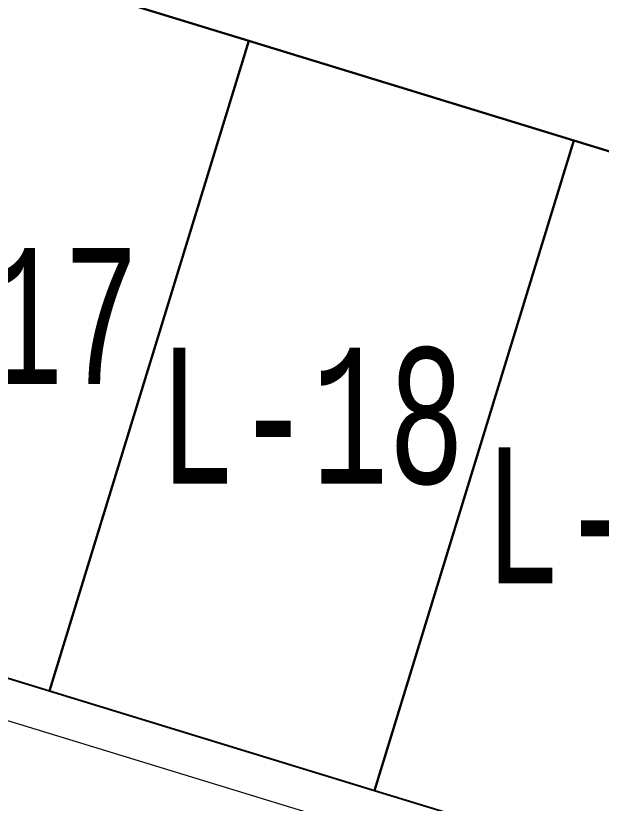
# Model space of a CAD drawing. Header units: millimetres. Extents: x 474016 to 477875, y 2288607 to 2292200.
# Drawn here: x 474362.7 to 474384.21, y 2289881.73 to 2289910.69 of the extents above; entities that cross this region are included whole.
import ezdxf
from ezdxf.enums import TextEntityAlignment as Align

# ---------------------------------------------------------------- set-up
doc = ezdxf.new("R2010")
doc.units = ezdxf.units.MM
doc.header["$LTSCALE"] = 50
for name, color, linetype, lineweight in [('BANQUETA', 251, 'Continuous', 5), ('LOTES', 6, 'Continuous', 15), ('vialidad', 5, 'Continuous', 13)]:
    doc.layers.add(name, color=color, linetype=linetype, lineweight=lineweight)
doc.layers.add('CVL_LOTIF', color=1, linetype='Continuous')
doc.layers.add('MZ Y LT', color=7, linetype='Continuous', lineweight=13, true_color=0x0d2bf2)
doc.styles.add('MONOTXT4', font='MONOTXT4.shx', dxfattribs={"width": 0.55})
doc.styles.get("Standard").update_dxf_attribs({"font": 'arial.ttf'})

msp = doc.modelspace()

# ---------------------------------------------------------------- linework, layer by layer
at = {"layer": 'BANQUETA'}
msp.add_lwpolyline([(474279.834, 2289910.071), (474399.347, 2289873.442, 0.414214), (474401.845, 2289874.768), (474439.647, 2289998.105, 0.414214), (474438.321, 2290000.603), (474318.808, 2290037.233)], format="xyb", dxfattribs=at)
at = {"layer": 'CVL_LOTIF'}
for points in [[(474430.556, 2289975.266), (474311.043, 2290011.896), (474287.6, 2289935.408), (474299.551, 2289931.745), (474311.502, 2289928.082), (474323.454, 2289924.419), (474335.405, 2289920.756), (474347.356, 2289917.093), (474359.308, 2289913.43), (474371.259, 2289909.767), (474383.21, 2289906.104), (474395.161, 2289902.441), (474407.113, 2289898.778)], [(474371.259, 2289909.767), (474359.308, 2289913.43), (474351.982, 2289889.528), (474363.933, 2289885.865)], [(474383.21, 2289906.104), (474371.259, 2289909.767), (474363.933, 2289885.865), (474375.884, 2289882.202)], [(474395.161, 2289902.441), (474383.21, 2289906.104), (474375.884, 2289882.202), (474387.835, 2289878.539)]]:
    msp.add_lwpolyline(points, close=True, dxfattribs=at)
at = {"layer": 'LOTES'}
for p, q in [((474363.933, 2289885.865), (474371.259, 2289909.767)), ((474375.884, 2289882.202), (474383.21, 2289906.104))]:
    msp.add_line(p, q, dxfattribs=at)

# ---------------------------------------------------------------- texts
at = {"layer": 'MZ Y LT', "lineweight": 13, "style": 'MONOTXT4', "width": 0.65}
for s, p in [('L-17', (474361.62, 2289899.648)), ('L-18', (474373.571, 2289895.985)), ('L-19', (474385.523, 2289892.322))]:
    msp.add_text(s, height=5, dxfattribs=at).set_placement(p, align=Align.MIDDLE)
at = {"layer": 'vialidad', "color": 5, "width": 0.75}
msp.add_text('PALMERA AZUCARERA', height=6, rotation=342.0113, dxfattribs=at).set_placement((474338.328, 2289876.398), align=Align.MIDDLE)

doc.saveas('drawing.dxf')
